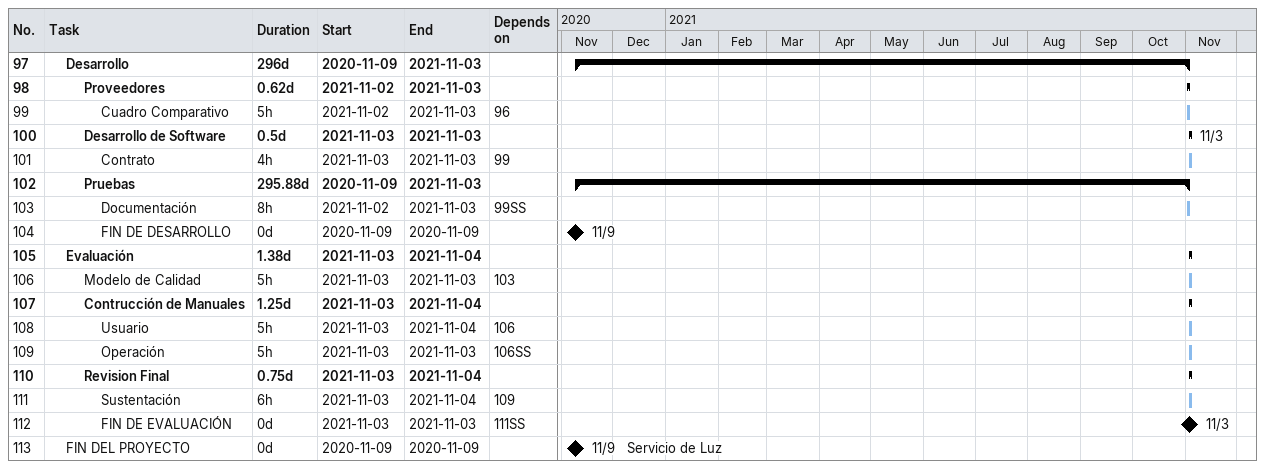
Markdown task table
| ID | Level | Task | Duration | Start | Finish | Predecessors | Resources |
|---|---|---|---|---|---|---|---|
| 97 | 2 | **Desarrollo** | 296d | 2020-11-09 | 2021-11-03 |  |  |
| 98 | 3 | **Proveedores** | 0.62d | 2021-11-02 | 2021-11-03 |  |  |
| 99 | 4 | Cuadro Comparativo | 5h | 2021-11-02 | 2021-11-03 | 96 |  |
| 100 | 3 | **Desarrollo de Software** | 0.5d | 2021-11-03 | 2021-11-03 |  |  |
| 101 | 4 | Contrato | 4h | 2021-11-03 | 2021-11-03 | 99 |  |
| 102 | 3 | **Pruebas** | 295.88d | 2020-11-09 | 2021-11-03 |  |  |
| 103 | 4 | Documentación | 8h | 2021-11-02 | 2021-11-03 | 99SS |  |
| 104 | 4 | FIN DE DESARROLLO | 0d | 2020-11-09 | 2020-11-09 |  |  |
| 105 | 2 | **Evaluación** | 1.38d | 2021-11-03 | 2021-11-04 |  |  |
| 106 | 3 | Modelo de Calidad | 5h | 2021-11-03 | 2021-11-03 | 103 |  |
| 107 | 3 | **Contrucción de Manuales** | 1.25d | 2021-11-03 | 2021-11-04 |  |  |
| 108 | 4 | Usuario | 5h | 2021-11-03 | 2021-11-04 | 106 |  |
| 109 | 4 | Operación | 5h | 2021-11-03 | 2021-11-03 | 106SS |  |
| 110 | 3 | **Revision Final** | 0.75d | 2021-11-03 | 2021-11-04 |  |  |
| 111 | 4 | Sustentación | 6h | 2021-11-03 | 2021-11-04 | 109 |  |
| 112 | 4 | FIN DE EVALUACIÓN | 0d | 2021-11-03 | 2021-11-03 | 111SS |  |
| 113 | 2 | FIN DEL PROYECTO | 0d | 2020-11-09 | 2020-11-09 |  | Servicio de Luz |
